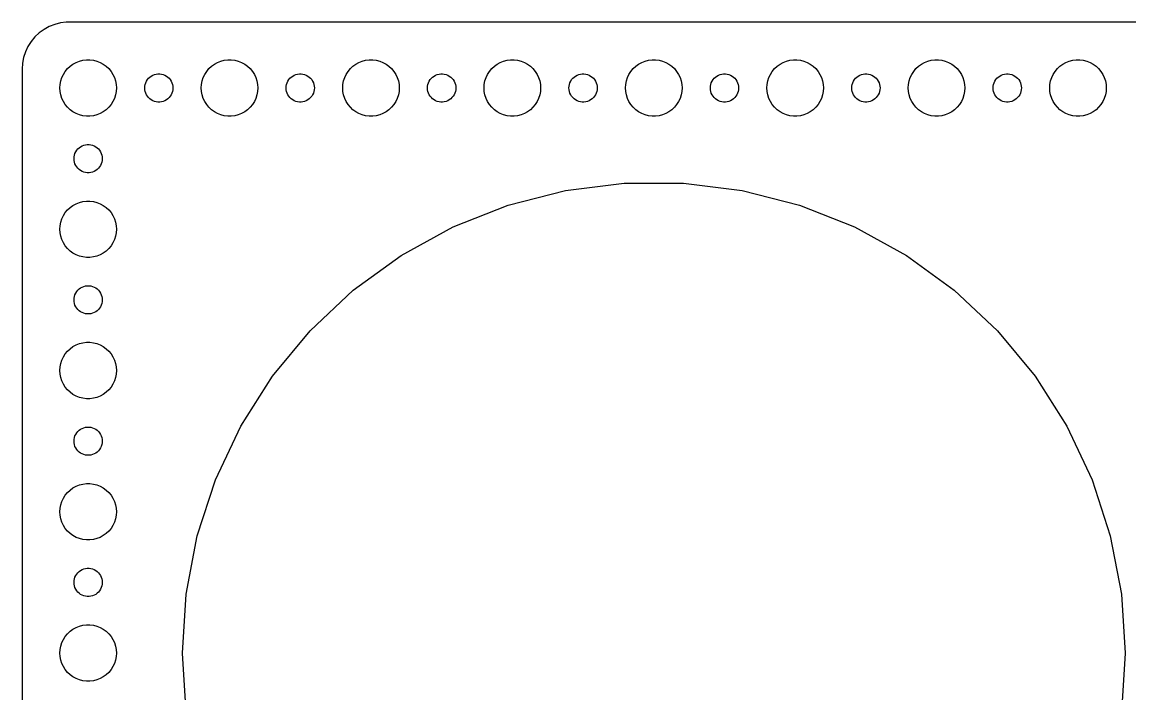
# Model space of a CAD drawing. Header units: metres. Extents: x -224 to 224, y -67 to 67.
# Drawn here: x -224.5 to -107, y -4.3 to 67 of the extents above; entities that cross this region are included whole.
import ezdxf

# ---------------------------------------------------------------- set-up
doc = ezdxf.new("R2010")
doc.units = ezdxf.units.M

msp = doc.modelspace()

# ---------------------------------------------------------------- linework, layer by layer
for p, q in [((-219.814, 66.9901), (-220.437, 66.9114)), ((219.814, 66.9901), (-219.814, 66.9901)), ((-222.687, 65.8526), (-223.145, 65.4227)), ((-222.179, 66.2216), (-222.687, 65.8526)), ((-221.629, 66.5241), (-222.179, 66.2216)), ((-221.045, 66.7553), (-221.629, 66.5241)), ((-220.437, 66.9114), (-221.045, 66.7553)), ((-223.545, 64.9389), (-223.882, 64.4088)), ((-223.145, 65.4227), (-223.545, 64.9389)), ((-224.149, 63.8406), (-224.343, 63.2434)), ((-223.882, 64.4088), (-224.149, 63.8406)), ((-224.461, 62.6267), (-224.5, 62)), ((-224.343, 63.2434), (-224.461, 62.6267)), ((-219.687, 62.0536), (-219.412, 62.3115)), ((-219.412, 62.3115), (-219.107, 62.533)), ((-219.107, 62.533), (-218.777, 62.7145)), ((-218.777, 62.7145), (-218.427, 62.8532)), ((-218.427, 62.8532), (-218.062, 62.9469)), ((-218.062, 62.9469), (-217.688, 62.9941)), ((-217.688, 62.9941), (-217.312, 62.9941)), ((-217.312, 62.9941), (-216.938, 62.9469)), ((-216.938, 62.9469), (-216.573, 62.8532)), ((-216.573, 62.8532), (-216.223, 62.7145)), ((-216.223, 62.7145), (-215.893, 62.533)), ((-215.893, 62.533), (-215.588, 62.3115)), ((-215.588, 62.3115), (-215.313, 62.0536)), ((-204.687, 62.0536), (-204.412, 62.3115)), ((-204.412, 62.3115), (-204.107, 62.533)), ((-204.107, 62.533), (-203.777, 62.7145)), ((-203.777, 62.7145), (-203.427, 62.8532)), ((-203.427, 62.8532), (-203.062, 62.9469)), ((-203.062, 62.9469), (-202.688, 62.9941)), ((-202.688, 62.9941), (-202.312, 62.9941)), ((-202.312, 62.9941), (-201.938, 62.9469)), ((-201.938, 62.9469), (-201.573, 62.8532)), ((-201.573, 62.8532), (-201.223, 62.7145)), ((-201.223, 62.7145), (-200.893, 62.533)), ((-200.893, 62.533), (-200.588, 62.3115)), ((-200.588, 62.3115), (-200.313, 62.0536)), ((-189.687, 62.0536), (-189.412, 62.3115)), ((-189.412, 62.3115), (-189.107, 62.533)), ((-189.107, 62.533), (-188.777, 62.7145)), ((-188.777, 62.7145), (-188.427, 62.8532)), ((-188.427, 62.8532), (-188.062, 62.9469)), ((-188.062, 62.9469), (-187.688, 62.9941)), ((-187.688, 62.9941), (-187.312, 62.9941)), ((-187.312, 62.9941), (-186.938, 62.9469)), ((-186.938, 62.9469), (-186.573, 62.8532)), ((-186.573, 62.8532), (-186.223, 62.7145)), ((-186.223, 62.7145), (-185.893, 62.533)), ((-185.893, 62.533), (-185.588, 62.3115)), ((-185.588, 62.3115), (-185.313, 62.0536)), ((-174.687, 62.0536), (-174.412, 62.3115)), ((-174.412, 62.3115), (-174.107, 62.533)), ((-174.107, 62.533), (-173.777, 62.7145)), ((-173.777, 62.7145), (-173.427, 62.8532)), ((-173.427, 62.8532), (-173.062, 62.9469)), ((-173.062, 62.9469), (-172.688, 62.9941)), ((-172.688, 62.9941), (-172.312, 62.9941)), ((-172.312, 62.9941), (-171.938, 62.9469)), ((-171.938, 62.9469), (-171.573, 62.8532)), ((-171.573, 62.8532), (-171.223, 62.7145)), ((-171.223, 62.7145), (-170.893, 62.533)), ((-170.893, 62.533), (-170.588, 62.3115)), ((-170.588, 62.3115), (-170.313, 62.0536)), ((-159.687, 62.0536), (-159.412, 62.3115)), ((-159.412, 62.3115), (-159.107, 62.533)), ((-159.107, 62.533), (-158.777, 62.7145)), ((-158.777, 62.7145), (-158.427, 62.8532)), ((-158.427, 62.8532), (-158.062, 62.9469)), ((-158.062, 62.9469), (-157.688, 62.9941)), ((-157.688, 62.9941), (-157.312, 62.9941)), ((-157.312, 62.9941), (-156.938, 62.9469)), ((-156.938, 62.9469), (-156.573, 62.8532)), ((-156.573, 62.8532), (-156.223, 62.7145)), ((-156.223, 62.7145), (-155.893, 62.533)), ((-155.893, 62.533), (-155.588, 62.3115)), ((-155.588, 62.3115), (-155.313, 62.0536)), ((-144.687, 62.0536), (-144.412, 62.3115)), ((-144.412, 62.3115), (-144.107, 62.533)), ((-144.107, 62.533), (-143.777, 62.7145)), ((-143.777, 62.7145), (-143.427, 62.8532)), ((-143.427, 62.8532), (-143.062, 62.9469)), ((-143.062, 62.9469), (-142.688, 62.9941)), ((-142.688, 62.9941), (-142.312, 62.9941)), ((-142.312, 62.9941), (-141.938, 62.9469)), ((-141.938, 62.9469), (-141.573, 62.8532)), ((-141.573, 62.8532), (-141.223, 62.7145)), ((-141.223, 62.7145), (-140.893, 62.533)), ((-140.893, 62.533), (-140.588, 62.3115)), ((-140.588, 62.3115), (-140.313, 62.0536)), ((-129.687, 62.0536), (-129.412, 62.3115)), ((-129.412, 62.3115), (-129.107, 62.533)), ((-129.107, 62.533), (-128.777, 62.7145)), ((-128.777, 62.7145), (-128.427, 62.8532)), ((-128.427, 62.8532), (-128.062, 62.9469)), ((-128.062, 62.9469), (-127.688, 62.9941)), ((-127.688, 62.9941), (-127.312, 62.9941)), ((-127.312, 62.9941), (-126.938, 62.9469)), ((-126.938, 62.9469), (-126.573, 62.8532)), ((-126.573, 62.8532), (-126.223, 62.7145)), ((-126.223, 62.7145), (-125.893, 62.533)), ((-125.893, 62.533), (-125.588, 62.3115)), ((-125.588, 62.3115), (-125.313, 62.0536)), ((-114.687, 62.0536), (-114.412, 62.3115)), ((-114.412, 62.3115), (-114.107, 62.533)), ((-114.107, 62.533), (-113.777, 62.7145)), ((-113.777, 62.7145), (-113.427, 62.8532)), ((-113.427, 62.8532), (-113.062, 62.9469)), ((-113.062, 62.9469), (-112.688, 62.9941)), ((-112.688, 62.9941), (-112.312, 62.9941)), ((-112.312, 62.9941), (-111.938, 62.9469)), ((-111.938, 62.9469), (-111.573, 62.8532)), ((-111.573, 62.8532), (-111.223, 62.7145)), ((-111.223, 62.7145), (-110.893, 62.533)), ((-110.893, 62.533), (-110.588, 62.3115)), ((-110.588, 62.3115), (-110.313, 62.0536)), ((-224.5, 62), (-224.5, -62)), ((-220.406, 60.7461), (-220.289, 61.1044)), ((-220.289, 61.1044), (-220.129, 61.4453)), ((-220.129, 61.4453), (-219.927, 61.7634)), ((-219.927, 61.7634), (-219.687, 62.0536)), ((-215.313, 62.0536), (-215.073, 61.7634)), ((-215.073, 61.7634), (-214.871, 61.4453)), ((-214.871, 61.4453), (-214.711, 61.1044)), ((-214.711, 61.1044), (-214.594, 60.7461)), ((-211.093, 61.0268), (-210.956, 61.1558)), ((-210.956, 61.1558), (-210.804, 61.2665)), ((-210.804, 61.2665), (-210.639, 61.3572)), ((-210.639, 61.3572), (-210.464, 61.4266)), ((-210.464, 61.4266), (-210.281, 61.4734)), ((-210.281, 61.4734), (-210.094, 61.497)), ((-210.094, 61.497), (-209.906, 61.497)), ((-209.906, 61.497), (-209.719, 61.4734)), ((-209.719, 61.4734), (-209.536, 61.4266)), ((-209.536, 61.4266), (-209.361, 61.3572)), ((-209.361, 61.3572), (-209.196, 61.2665)), ((-209.196, 61.2665), (-209.044, 61.1558)), ((-209.044, 61.1558), (-208.907, 61.0268)), ((-205.406, 60.7461), (-205.289, 61.1044)), ((-205.289, 61.1044), (-205.129, 61.4453)), ((-205.129, 61.4453), (-204.927, 61.7634)), ((-204.927, 61.7634), (-204.687, 62.0536)), ((-200.313, 62.0536), (-200.073, 61.7634)), ((-200.073, 61.7634), (-199.871, 61.4453)), ((-199.871, 61.4453), (-199.711, 61.1044)), ((-199.711, 61.1044), (-199.594, 60.7461)), ((-196.093, 61.0268), (-195.956, 61.1558)), ((-195.956, 61.1558), (-195.804, 61.2665)), ((-195.804, 61.2665), (-195.639, 61.3572)), ((-195.639, 61.3572), (-195.464, 61.4266)), ((-195.464, 61.4266), (-195.281, 61.4734)), ((-195.281, 61.4734), (-195.094, 61.497)), ((-195.094, 61.497), (-194.906, 61.497)), ((-194.906, 61.497), (-194.719, 61.4734)), ((-194.719, 61.4734), (-194.536, 61.4266)), ((-194.536, 61.4266), (-194.361, 61.3572)), ((-194.361, 61.3572), (-194.196, 61.2665)), ((-194.196, 61.2665), (-194.044, 61.1558)), ((-194.044, 61.1558), (-193.907, 61.0268)), ((-190.406, 60.7461), (-190.289, 61.1044)), ((-190.289, 61.1044), (-190.129, 61.4453)), ((-190.129, 61.4453), (-189.927, 61.7634)), ((-189.927, 61.7634), (-189.687, 62.0536)), ((-185.313, 62.0536), (-185.073, 61.7634)), ((-185.073, 61.7634), (-184.871, 61.4453)), ((-184.871, 61.4453), (-184.711, 61.1044)), ((-184.711, 61.1044), (-184.594, 60.7461)), ((-181.093, 61.0268), (-180.956, 61.1558)), ((-180.956, 61.1558), (-180.804, 61.2665)), ((-180.804, 61.2665), (-180.639, 61.3572)), ((-180.639, 61.3572), (-180.464, 61.4266)), ((-180.464, 61.4266), (-180.281, 61.4734)), ((-180.281, 61.4734), (-180.094, 61.497)), ((-180.094, 61.497), (-179.906, 61.497)), ((-179.906, 61.497), (-179.719, 61.4734)), ((-179.719, 61.4734), (-179.536, 61.4266)), ((-179.536, 61.4266), (-179.361, 61.3572)), ((-179.361, 61.3572), (-179.196, 61.2665)), ((-179.196, 61.2665), (-179.044, 61.1558)), ((-179.044, 61.1558), (-178.907, 61.0268)), ((-175.406, 60.7461), (-175.289, 61.1044)), ((-175.289, 61.1044), (-175.129, 61.4453)), ((-175.129, 61.4453), (-174.927, 61.7634)), ((-174.927, 61.7634), (-174.687, 62.0536)), ((-170.313, 62.0536), (-170.073, 61.7634)), ((-170.073, 61.7634), (-169.871, 61.4453)), ((-169.871, 61.4453), (-169.711, 61.1044)), ((-169.711, 61.1044), (-169.594, 60.7461)), ((-166.093, 61.0268), (-165.956, 61.1558)), ((-165.956, 61.1558), (-165.804, 61.2665)), ((-165.804, 61.2665), (-165.639, 61.3572)), ((-165.639, 61.3572), (-165.464, 61.4266)), ((-165.464, 61.4266), (-165.281, 61.4734)), ((-165.281, 61.4734), (-165.094, 61.497)), ((-165.094, 61.497), (-164.906, 61.497)), ((-164.906, 61.497), (-164.719, 61.4734)), ((-164.719, 61.4734), (-164.536, 61.4266)), ((-164.536, 61.4266), (-164.361, 61.3572)), ((-164.361, 61.3572), (-164.196, 61.2665)), ((-164.196, 61.2665), (-164.044, 61.1558)), ((-164.044, 61.1558), (-163.907, 61.0268)), ((-160.406, 60.7461), (-160.289, 61.1044)), ((-160.289, 61.1044), (-160.129, 61.4453)), ((-160.129, 61.4453), (-159.927, 61.7634)), ((-159.927, 61.7634), (-159.687, 62.0536)), ((-155.313, 62.0536), (-155.073, 61.7634)), ((-155.073, 61.7634), (-154.871, 61.4453)), ((-154.871, 61.4453), (-154.711, 61.1044)), ((-154.711, 61.1044), (-154.594, 60.7461)), ((-151.093, 61.0268), (-150.956, 61.1558)), ((-150.956, 61.1558), (-150.804, 61.2665)), ((-150.804, 61.2665), (-150.639, 61.3572)), ((-150.639, 61.3572), (-150.464, 61.4266)), ((-150.464, 61.4266), (-150.281, 61.4734)), ((-150.281, 61.4734), (-150.094, 61.497)), ((-150.094, 61.497), (-149.906, 61.497)), ((-149.906, 61.497), (-149.719, 61.4734)), ((-149.719, 61.4734), (-149.536, 61.4266)), ((-149.536, 61.4266), (-149.361, 61.3572)), ((-149.361, 61.3572), (-149.196, 61.2665)), ((-149.196, 61.2665), (-149.044, 61.1558)), ((-149.044, 61.1558), (-148.907, 61.0268)), ((-145.406, 60.7461), (-145.289, 61.1044)), ((-145.289, 61.1044), (-145.129, 61.4453)), ((-145.129, 61.4453), (-144.927, 61.7634)), ((-144.927, 61.7634), (-144.687, 62.0536)), ((-140.313, 62.0536), (-140.073, 61.7634)), ((-140.073, 61.7634), (-139.871, 61.4453)), ((-139.871, 61.4453), (-139.711, 61.1044)), ((-139.711, 61.1044), (-139.594, 60.7461)), ((-136.093, 61.0268), (-135.956, 61.1558)), ((-135.956, 61.1558), (-135.804, 61.2665)), ((-135.804, 61.2665), (-135.639, 61.3572)), ((-135.639, 61.3572), (-135.464, 61.4266)), ((-135.464, 61.4266), (-135.281, 61.4734)), ((-135.281, 61.4734), (-135.094, 61.497)), ((-135.094, 61.497), (-134.906, 61.497)), ((-134.906, 61.497), (-134.719, 61.4734)), ((-134.719, 61.4734), (-134.536, 61.4266)), ((-134.536, 61.4266), (-134.361, 61.3572)), ((-134.361, 61.3572), (-134.196, 61.2665)), ((-134.196, 61.2665), (-134.044, 61.1558)), ((-134.044, 61.1558), (-133.907, 61.0268)), ((-130.406, 60.7461), (-130.289, 61.1044)), ((-130.289, 61.1044), (-130.129, 61.4453)), ((-130.129, 61.4453), (-129.927, 61.7634)), ((-129.927, 61.7634), (-129.687, 62.0536)), ((-125.313, 62.0536), (-125.073, 61.7634)), ((-125.073, 61.7634), (-124.871, 61.4453)), ((-124.871, 61.4453), (-124.711, 61.1044)), ((-124.711, 61.1044), (-124.594, 60.7461)), ((-121.093, 61.0268), (-120.956, 61.1558)), ((-120.956, 61.1558), (-120.804, 61.2665)), ((-120.804, 61.2665), (-120.639, 61.3572)), ((-120.639, 61.3572), (-120.464, 61.4266)), ((-120.464, 61.4266), (-120.281, 61.4734)), ((-120.281, 61.4734), (-120.094, 61.497)), ((-120.094, 61.497), (-119.906, 61.497)), ((-119.906, 61.497), (-119.719, 61.4734)), ((-119.719, 61.4734), (-119.536, 61.4266)), ((-119.536, 61.4266), (-119.361, 61.3572)), ((-119.361, 61.3572), (-119.196, 61.2665)), ((-119.196, 61.2665), (-119.044, 61.1558)), ((-119.044, 61.1558), (-118.907, 61.0268)), ((-115.406, 60.7461), (-115.289, 61.1044)), ((-115.289, 61.1044), (-115.129, 61.4453)), ((-115.129, 61.4453), (-114.927, 61.7634)), ((-114.927, 61.7634), (-114.687, 62.0536)), ((-110.313, 62.0536), (-110.073, 61.7634)), ((-110.073, 61.7634), (-109.871, 61.4453)), ((-109.871, 61.4453), (-109.711, 61.1044)), ((-109.711, 61.1044), (-109.594, 60.7461)), ((-220.5, 60), (-220.476, 60.376)), ((-220.476, 59.624), (-220.5, 60)), ((-220.476, 60.376), (-220.406, 60.7461)), ((-214.594, 60.7461), (-214.524, 60.376)), ((-214.524, 60.376), (-214.5, 60)), ((-214.5, 60), (-214.524, 59.624)), ((-211.5, 60), (-211.488, 60.188)), ((-211.488, 59.812), (-211.5, 60)), ((-211.488, 60.188), (-211.453, 60.373)), ((-211.453, 60.373), (-211.395, 60.5522)), ((-211.395, 60.5522), (-211.314, 60.7226)), ((-211.314, 60.7226), (-211.214, 60.8817)), ((-211.214, 60.8817), (-211.093, 61.0268)), ((-208.907, 61.0268), (-208.786, 60.8817)), ((-208.786, 60.8817), (-208.686, 60.7226)), ((-208.686, 60.7226), (-208.605, 60.5522)), ((-208.605, 60.5522), (-208.547, 60.373)), ((-208.547, 60.373), (-208.512, 60.188)), ((-208.512, 60.188), (-208.5, 60)), ((-208.5, 60), (-208.512, 59.812)), ((-205.5, 60), (-205.476, 60.376)), ((-205.476, 59.624), (-205.5, 60)), ((-205.476, 60.376), (-205.406, 60.7461)), ((-199.594, 60.7461), (-199.524, 60.376)), ((-199.524, 60.376), (-199.5, 60)), ((-199.5, 60), (-199.524, 59.624)), ((-196.5, 60), (-196.488, 60.188)), ((-196.488, 59.812), (-196.5, 60)), ((-196.488, 60.188), (-196.453, 60.373)), ((-196.453, 60.373), (-196.395, 60.5522)), ((-196.395, 60.5522), (-196.314, 60.7226)), ((-196.314, 60.7226), (-196.214, 60.8817)), ((-196.214, 60.8817), (-196.093, 61.0268)), ((-193.907, 61.0268), (-193.786, 60.8817)), ((-193.786, 60.8817), (-193.686, 60.7226)), ((-193.686, 60.7226), (-193.605, 60.5522)), ((-193.605, 60.5522), (-193.547, 60.373)), ((-193.547, 60.373), (-193.512, 60.188)), ((-193.512, 60.188), (-193.5, 60)), ((-193.5, 60), (-193.512, 59.812)), ((-190.5, 60), (-190.476, 60.376)), ((-190.476, 59.624), (-190.5, 60)), ((-190.476, 60.376), (-190.406, 60.7461)), ((-184.594, 60.7461), (-184.524, 60.376)), ((-184.524, 60.376), (-184.5, 60)), ((-184.5, 60), (-184.524, 59.624)), ((-181.5, 60), (-181.488, 60.188)), ((-181.488, 59.812), (-181.5, 60)), ((-181.488, 60.188), (-181.453, 60.373)), ((-181.453, 60.373), (-181.395, 60.5522)), ((-181.395, 60.5522), (-181.314, 60.7226)), ((-181.314, 60.7226), (-181.214, 60.8817)), ((-181.214, 60.8817), (-181.093, 61.0268)), ((-178.907, 61.0268), (-178.786, 60.8817)), ((-178.786, 60.8817), (-178.686, 60.7226)), ((-178.686, 60.7226), (-178.605, 60.5522)), ((-178.605, 60.5522), (-178.547, 60.373)), ((-178.547, 60.373), (-178.512, 60.188)), ((-178.512, 60.188), (-178.5, 60)), ((-178.5, 60), (-178.512, 59.812)), ((-175.5, 60), (-175.476, 60.376)), ((-175.476, 59.624), (-175.5, 60)), ((-175.476, 60.376), (-175.406, 60.7461)), ((-169.594, 60.7461), (-169.524, 60.376)), ((-169.524, 60.376), (-169.5, 60)), ((-169.5, 60), (-169.524, 59.624)), ((-166.5, 60), (-166.488, 60.188)), ((-166.488, 59.812), (-166.5, 60)), ((-166.488, 60.188), (-166.453, 60.373)), ((-166.453, 60.373), (-166.395, 60.5522)), ((-166.395, 60.5522), (-166.314, 60.7226)), ((-166.314, 60.7226), (-166.214, 60.8817)), ((-166.214, 60.8817), (-166.093, 61.0268)), ((-163.907, 61.0268), (-163.786, 60.8817)), ((-163.786, 60.8817), (-163.686, 60.7226)), ((-163.686, 60.7226), (-163.605, 60.5522)), ((-163.605, 60.5522), (-163.547, 60.373)), ((-163.547, 60.373), (-163.512, 60.188)), ((-163.512, 60.188), (-163.5, 60)), ((-163.5, 60), (-163.512, 59.812)), ((-160.5, 60), (-160.476, 60.376)), ((-160.476, 59.624), (-160.5, 60)), ((-160.476, 60.376), (-160.406, 60.7461)), ((-154.594, 60.7461), (-154.524, 60.376)), ((-154.524, 60.376), (-154.5, 60)), ((-154.5, 60), (-154.524, 59.624)), ((-151.5, 60), (-151.488, 60.188)), ((-151.488, 59.812), (-151.5, 60)), ((-151.488, 60.188), (-151.453, 60.373)), ((-151.453, 60.373), (-151.395, 60.5522)), ((-151.395, 60.5522), (-151.314, 60.7226)), ((-151.314, 60.7226), (-151.214, 60.8817)), ((-151.214, 60.8817), (-151.093, 61.0268)), ((-148.907, 61.0268), (-148.786, 60.8817)), ((-148.786, 60.8817), (-148.686, 60.7226)), ((-148.686, 60.7226), (-148.605, 60.5522)), ((-148.605, 60.5522), (-148.547, 60.373)), ((-148.547, 60.373), (-148.512, 60.188)), ((-148.512, 60.188), (-148.5, 60)), ((-148.5, 60), (-148.512, 59.812)), ((-145.5, 60), (-145.476, 60.376)), ((-145.476, 59.624), (-145.5, 60)), ((-145.476, 60.376), (-145.406, 60.7461)), ((-139.594, 60.7461), (-139.524, 60.376)), ((-139.524, 60.376), (-139.5, 60)), ((-139.5, 60), (-139.524, 59.624)), ((-136.5, 60), (-136.488, 60.188)), ((-136.488, 59.812), (-136.5, 60)), ((-136.488, 60.188), (-136.453, 60.373)), ((-136.453, 60.373), (-136.395, 60.5522)), ((-136.395, 60.5522), (-136.314, 60.7226)), ((-136.314, 60.7226), (-136.214, 60.8817)), ((-136.214, 60.8817), (-136.093, 61.0268)), ((-133.907, 61.0268), (-133.786, 60.8817)), ((-133.786, 60.8817), (-133.686, 60.7226)), ((-133.686, 60.7226), (-133.605, 60.5522)), ((-133.605, 60.5522), (-133.547, 60.373)), ((-133.547, 60.373), (-133.512, 60.188)), ((-133.512, 60.188), (-133.5, 60)), ((-133.5, 60), (-133.512, 59.812)), ((-130.5, 60), (-130.476, 60.376)), ((-130.476, 59.624), (-130.5, 60)), ((-130.476, 60.376), (-130.406, 60.7461)), ((-124.594, 60.7461), (-124.524, 60.376)), ((-124.524, 60.376), (-124.5, 60)), ((-124.5, 60), (-124.524, 59.624)), ((-121.5, 60), (-121.488, 60.188)), ((-121.488, 59.812), (-121.5, 60)), ((-121.488, 60.188), (-121.453, 60.373)), ((-121.453, 60.373), (-121.395, 60.5522)), ((-121.395, 60.5522), (-121.314, 60.7226)), ((-121.314, 60.7226), (-121.214, 60.8817)), ((-121.214, 60.8817), (-121.093, 61.0268)), ((-118.907, 61.0268), (-118.786, 60.8817)), ((-118.786, 60.8817), (-118.686, 60.7226)), ((-118.686, 60.7226), (-118.605, 60.5522)), ((-118.605, 60.5522), (-118.547, 60.373)), ((-118.547, 60.373), (-118.512, 60.188)), ((-118.512, 60.188), (-118.5, 60)), ((-118.5, 60), (-118.512, 59.812)), ((-115.5, 60), (-115.476, 60.376)), ((-115.476, 59.624), (-115.5, 60)), ((-115.476, 60.376), (-115.406, 60.7461)), ((-109.594, 60.7461), (-109.524, 60.376)), ((-109.524, 60.376), (-109.5, 60)), ((-109.5, 60), (-109.524, 59.624)), ((-220.406, 59.2539), (-220.476, 59.624)), ((-220.289, 58.8956), (-220.406, 59.2539)), ((-220.129, 58.5547), (-220.289, 58.8956)), ((-214.711, 58.8956), (-214.871, 58.5547)), ((-214.594, 59.2539), (-214.711, 58.8956)), ((-214.524, 59.624), (-214.594, 59.2539)), ((-211.453, 59.627), (-211.488, 59.812)), ((-211.395, 59.4478), (-211.453, 59.627)), ((-211.314, 59.2774), (-211.395, 59.4478)), ((-211.214, 59.1183), (-211.314, 59.2774)), ((-211.093, 58.9732), (-211.214, 59.1183)), ((-210.956, 58.8442), (-211.093, 58.9732)), ((-210.804, 58.7335), (-210.956, 58.8442)), ((-209.044, 58.8442), (-209.196, 58.7335)), ((-208.907, 58.9732), (-209.044, 58.8442)), ((-208.786, 59.1183), (-208.907, 58.9732)), ((-208.686, 59.2774), (-208.786, 59.1183)), ((-208.605, 59.4478), (-208.686, 59.2774)), ((-208.547, 59.627), (-208.605, 59.4478)), ((-208.512, 59.812), (-208.547, 59.627)), ((-205.406, 59.2539), (-205.476, 59.624)), ((-205.289, 58.8956), (-205.406, 59.2539)), ((-205.129, 58.5547), (-205.289, 58.8956)), ((-199.711, 58.8956), (-199.871, 58.5547)), ((-199.594, 59.2539), (-199.711, 58.8956)), ((-199.524, 59.624), (-199.594, 59.2539)), ((-196.453, 59.627), (-196.488, 59.812)), ((-196.395, 59.4478), (-196.453, 59.627)), ((-196.314, 59.2774), (-196.395, 59.4478)), ((-196.214, 59.1183), (-196.314, 59.2774)), ((-196.093, 58.9732), (-196.214, 59.1183)), ((-195.956, 58.8442), (-196.093, 58.9732)), ((-195.804, 58.7335), (-195.956, 58.8442)), ((-194.044, 58.8442), (-194.196, 58.7335)), ((-193.907, 58.9732), (-194.044, 58.8442)), ((-193.786, 59.1183), (-193.907, 58.9732)), ((-193.686, 59.2774), (-193.786, 59.1183)), ((-193.605, 59.4478), (-193.686, 59.2774)), ((-193.547, 59.627), (-193.605, 59.4478)), ((-193.512, 59.812), (-193.547, 59.627)), ((-190.406, 59.2539), (-190.476, 59.624)), ((-190.289, 58.8956), (-190.406, 59.2539)), ((-190.129, 58.5547), (-190.289, 58.8956)), ((-184.711, 58.8956), (-184.871, 58.5547)), ((-184.594, 59.2539), (-184.711, 58.8956)), ((-184.524, 59.624), (-184.594, 59.2539)), ((-181.453, 59.627), (-181.488, 59.812)), ((-181.395, 59.4478), (-181.453, 59.627)), ((-181.314, 59.2774), (-181.395, 59.4478)), ((-181.214, 59.1183), (-181.314, 59.2774)), ((-181.093, 58.9732), (-181.214, 59.1183)), ((-180.956, 58.8442), (-181.093, 58.9732)), ((-180.804, 58.7335), (-180.956, 58.8442)), ((-179.044, 58.8442), (-179.196, 58.7335)), ((-178.907, 58.9732), (-179.044, 58.8442)), ((-178.786, 59.1183), (-178.907, 58.9732)), ((-178.686, 59.2774), (-178.786, 59.1183)), ((-178.605, 59.4478), (-178.686, 59.2774)), ((-178.547, 59.627), (-178.605, 59.4478)), ((-178.512, 59.812), (-178.547, 59.627)), ((-175.406, 59.2539), (-175.476, 59.624)), ((-175.289, 58.8956), (-175.406, 59.2539)), ((-175.129, 58.5547), (-175.289, 58.8956)), ((-169.711, 58.8956), (-169.871, 58.5547)), ((-169.594, 59.2539), (-169.711, 58.8956)), ((-169.524, 59.624), (-169.594, 59.2539)), ((-166.453, 59.627), (-166.488, 59.812)), ((-166.395, 59.4478), (-166.453, 59.627)), ((-166.314, 59.2774), (-166.395, 59.4478)), ((-166.214, 59.1183), (-166.314, 59.2774)), ((-166.093, 58.9732), (-166.214, 59.1183)), ((-165.956, 58.8442), (-166.093, 58.9732)), ((-165.804, 58.7335), (-165.956, 58.8442)), ((-164.044, 58.8442), (-164.196, 58.7335)), ((-163.907, 58.9732), (-164.044, 58.8442)), ((-163.786, 59.1183), (-163.907, 58.9732)), ((-163.686, 59.2774), (-163.786, 59.1183)), ((-163.605, 59.4478), (-163.686, 59.2774)), ((-163.547, 59.627), (-163.605, 59.4478)), ((-163.512, 59.812), (-163.547, 59.627)), ((-160.406, 59.2539), (-160.476, 59.624)), ((-160.289, 58.8956), (-160.406, 59.2539)), ((-160.129, 58.5547), (-160.289, 58.8956)), ((-154.711, 58.8956), (-154.871, 58.5547)), ((-154.594, 59.2539), (-154.711, 58.8956)), ((-154.524, 59.624), (-154.594, 59.2539)), ((-151.453, 59.627), (-151.488, 59.812)), ((-151.395, 59.4478), (-151.453, 59.627)), ((-151.314, 59.2774), (-151.395, 59.4478)), ((-151.214, 59.1183), (-151.314, 59.2774)), ((-151.093, 58.9732), (-151.214, 59.1183)), ((-150.956, 58.8442), (-151.093, 58.9732)), ((-150.804, 58.7335), (-150.956, 58.8442)), ((-149.044, 58.8442), (-149.196, 58.7335)), ((-148.907, 58.9732), (-149.044, 58.8442)), ((-148.786, 59.1183), (-148.907, 58.9732)), ((-148.686, 59.2774), (-148.786, 59.1183)), ((-148.605, 59.4478), (-148.686, 59.2774)), ((-148.547, 59.627), (-148.605, 59.4478)), ((-148.512, 59.812), (-148.547, 59.627)), ((-145.406, 59.2539), (-145.476, 59.624)), ((-145.289, 58.8956), (-145.406, 59.2539)), ((-145.129, 58.5547), (-145.289, 58.8956)), ((-139.711, 58.8956), (-139.871, 58.5547)), ((-139.594, 59.2539), (-139.711, 58.8956)), ((-139.524, 59.624), (-139.594, 59.2539)), ((-136.453, 59.627), (-136.488, 59.812)), ((-136.395, 59.4478), (-136.453, 59.627)), ((-136.314, 59.2774), (-136.395, 59.4478)), ((-136.214, 59.1183), (-136.314, 59.2774)), ((-136.093, 58.9732), (-136.214, 59.1183)), ((-135.956, 58.8442), (-136.093, 58.9732)), ((-135.804, 58.7335), (-135.956, 58.8442)), ((-134.044, 58.8442), (-134.196, 58.7335)), ((-133.907, 58.9732), (-134.044, 58.8442)), ((-133.786, 59.1183), (-133.907, 58.9732)), ((-133.686, 59.2774), (-133.786, 59.1183)), ((-133.605, 59.4478), (-133.686, 59.2774)), ((-133.547, 59.627), (-133.605, 59.4478)), ((-133.512, 59.812), (-133.547, 59.627)), ((-130.406, 59.2539), (-130.476, 59.624)), ((-130.289, 58.8956), (-130.406, 59.2539)), ((-130.129, 58.5547), (-130.289, 58.8956)), ((-124.711, 58.8956), (-124.871, 58.5547)), ((-124.594, 59.2539), (-124.711, 58.8956)), ((-124.524, 59.624), (-124.594, 59.2539)), ((-121.453, 59.627), (-121.488, 59.812)), ((-121.395, 59.4478), (-121.453, 59.627)), ((-121.314, 59.2774), (-121.395, 59.4478)), ((-121.214, 59.1183), (-121.314, 59.2774)), ((-121.093, 58.9732), (-121.214, 59.1183)), ((-120.956, 58.8442), (-121.093, 58.9732)), ((-120.804, 58.7335), (-120.956, 58.8442)), ((-119.044, 58.8442), (-119.196, 58.7335)), ((-118.907, 58.9732), (-119.044, 58.8442)), ((-118.786, 59.1183), (-118.907, 58.9732)), ((-118.686, 59.2774), (-118.786, 59.1183)), ((-118.605, 59.4478), (-118.686, 59.2774)), ((-118.547, 59.627), (-118.605, 59.4478)), ((-118.512, 59.812), (-118.547, 59.627)), ((-115.406, 59.2539), (-115.476, 59.624)), ((-115.289, 58.8956), (-115.406, 59.2539)), ((-115.129, 58.5547), (-115.289, 58.8956)), ((-109.711, 58.8956), (-109.871, 58.5547)), ((-109.594, 59.2539), (-109.711, 58.8956)), ((-109.524, 59.624), (-109.594, 59.2539)), ((-219.927, 58.2366), (-220.129, 58.5547)), ((-219.687, 57.9464), (-219.927, 58.2366)), ((-219.412, 57.6885), (-219.687, 57.9464)), ((-219.107, 57.467), (-219.412, 57.6885)), ((-215.588, 57.6885), (-215.893, 57.467)), ((-215.313, 57.9464), (-215.588, 57.6885)), ((-215.073, 58.2366), (-215.313, 57.9464)), ((-214.871, 58.5547), (-215.073, 58.2366)), ((-210.639, 58.6428), (-210.804, 58.7335)), ((-210.464, 58.5734), (-210.639, 58.6428)), ((-210.281, 58.5266), (-210.464, 58.5734)), ((-210.094, 58.503), (-210.281, 58.5266)), ((-209.906, 58.503), (-210.094, 58.503)), ((-209.719, 58.5266), (-209.906, 58.503)), ((-209.536, 58.5734), (-209.719, 58.5266)), ((-209.361, 58.6428), (-209.536, 58.5734)), ((-209.196, 58.7335), (-209.361, 58.6428)), ((-204.927, 58.2366), (-205.129, 58.5547)), ((-204.687, 57.9464), (-204.927, 58.2366)), ((-204.412, 57.6885), (-204.687, 57.9464)), ((-204.107, 57.467), (-204.412, 57.6885)), ((-200.588, 57.6885), (-200.893, 57.467)), ((-200.313, 57.9464), (-200.588, 57.6885)), ((-200.073, 58.2366), (-200.313, 57.9464)), ((-199.871, 58.5547), (-200.073, 58.2366)), ((-195.639, 58.6428), (-195.804, 58.7335)), ((-195.464, 58.5734), (-195.639, 58.6428)), ((-195.281, 58.5266), (-195.464, 58.5734)), ((-195.094, 58.503), (-195.281, 58.5266)), ((-194.906, 58.503), (-195.094, 58.503)), ((-194.719, 58.5266), (-194.906, 58.503)), ((-194.536, 58.5734), (-194.719, 58.5266)), ((-194.361, 58.6428), (-194.536, 58.5734)), ((-194.196, 58.7335), (-194.361, 58.6428)), ((-189.927, 58.2366), (-190.129, 58.5547)), ((-189.687, 57.9464), (-189.927, 58.2366)), ((-189.412, 57.6885), (-189.687, 57.9464)), ((-189.107, 57.467), (-189.412, 57.6885)), ((-185.588, 57.6885), (-185.893, 57.467)), ((-185.313, 57.9464), (-185.588, 57.6885)), ((-185.073, 58.2366), (-185.313, 57.9464)), ((-184.871, 58.5547), (-185.073, 58.2366)), ((-180.639, 58.6428), (-180.804, 58.7335)), ((-180.464, 58.5734), (-180.639, 58.6428)), ((-180.281, 58.5266), (-180.464, 58.5734)), ((-180.094, 58.503), (-180.281, 58.5266)), ((-179.906, 58.503), (-180.094, 58.503)), ((-179.719, 58.5266), (-179.906, 58.503)), ((-179.536, 58.5734), (-179.719, 58.5266)), ((-179.361, 58.6428), (-179.536, 58.5734)), ((-179.196, 58.7335), (-179.361, 58.6428)), ((-174.927, 58.2366), (-175.129, 58.5547)), ((-174.687, 57.9464), (-174.927, 58.2366)), ((-174.412, 57.6885), (-174.687, 57.9464)), ((-174.107, 57.467), (-174.412, 57.6885)), ((-170.588, 57.6885), (-170.893, 57.467)), ((-170.313, 57.9464), (-170.588, 57.6885)), ((-170.073, 58.2366), (-170.313, 57.9464)), ((-169.871, 58.5547), (-170.073, 58.2366)), ((-165.639, 58.6428), (-165.804, 58.7335)), ((-165.464, 58.5734), (-165.639, 58.6428)), ((-165.281, 58.5266), (-165.464, 58.5734)), ((-165.094, 58.503), (-165.281, 58.5266)), ((-164.906, 58.503), (-165.094, 58.503)), ((-164.719, 58.5266), (-164.906, 58.503)), ((-164.536, 58.5734), (-164.719, 58.5266)), ((-164.361, 58.6428), (-164.536, 58.5734)), ((-164.196, 58.7335), (-164.361, 58.6428)), ((-159.927, 58.2366), (-160.129, 58.5547)), ((-159.687, 57.9464), (-159.927, 58.2366)), ((-159.412, 57.6885), (-159.687, 57.9464)), ((-159.107, 57.467), (-159.412, 57.6885)), ((-155.588, 57.6885), (-155.893, 57.467)), ((-155.313, 57.9464), (-155.588, 57.6885)), ((-155.073, 58.2366), (-155.313, 57.9464)), ((-154.871, 58.5547), (-155.073, 58.2366)), ((-150.639, 58.6428), (-150.804, 58.7335)), ((-150.464, 58.5734), (-150.639, 58.6428)), ((-150.281, 58.5266), (-150.464, 58.5734)), ((-150.094, 58.503), (-150.281, 58.5266)), ((-149.906, 58.503), (-150.094, 58.503)), ((-149.719, 58.5266), (-149.906, 58.503)), ((-149.536, 58.5734), (-149.719, 58.5266)), ((-149.361, 58.6428), (-149.536, 58.5734)), ((-149.196, 58.7335), (-149.361, 58.6428)), ((-144.927, 58.2366), (-145.129, 58.5547)), ((-144.687, 57.9464), (-144.927, 58.2366)), ((-144.412, 57.6885), (-144.687, 57.9464)), ((-144.107, 57.467), (-144.412, 57.6885)), ((-140.588, 57.6885), (-140.893, 57.467)), ((-140.313, 57.9464), (-140.588, 57.6885)), ((-140.073, 58.2366), (-140.313, 57.9464)), ((-139.871, 58.5547), (-140.073, 58.2366)), ((-135.639, 58.6428), (-135.804, 58.7335)), ((-135.464, 58.5734), (-135.639, 58.6428)), ((-135.281, 58.5266), (-135.464, 58.5734)), ((-135.094, 58.503), (-135.281, 58.5266)), ((-134.906, 58.503), (-135.094, 58.503)), ((-134.719, 58.5266), (-134.906, 58.503)), ((-134.536, 58.5734), (-134.719, 58.5266)), ((-134.361, 58.6428), (-134.536, 58.5734)), ((-134.196, 58.7335), (-134.361, 58.6428)), ((-129.927, 58.2366), (-130.129, 58.5547)), ((-129.687, 57.9464), (-129.927, 58.2366)), ((-129.412, 57.6885), (-129.687, 57.9464)), ((-129.107, 57.467), (-129.412, 57.6885)), ((-125.588, 57.6885), (-125.893, 57.467)), ((-125.313, 57.9464), (-125.588, 57.6885)), ((-125.073, 58.2366), (-125.313, 57.9464)), ((-124.871, 58.5547), (-125.073, 58.2366)), ((-120.639, 58.6428), (-120.804, 58.7335)), ((-120.464, 58.5734), (-120.639, 58.6428)), ((-120.281, 58.5266), (-120.464, 58.5734)), ((-120.094, 58.503), (-120.281, 58.5266)), ((-119.906, 58.503), (-120.094, 58.503)), ((-119.719, 58.5266), (-119.906, 58.503)), ((-119.536, 58.5734), (-119.719, 58.5266)), ((-119.361, 58.6428), (-119.536, 58.5734)), ((-119.196, 58.7335), (-119.361, 58.6428)), ((-114.927, 58.2366), (-115.129, 58.5547)), ((-114.687, 57.9464), (-114.927, 58.2366)), ((-114.412, 57.6885), (-114.687, 57.9464)), ((-114.107, 57.467), (-114.412, 57.6885)), ((-110.588, 57.6885), (-110.893, 57.467)), ((-110.313, 57.9464), (-110.588, 57.6885)), ((-110.073, 58.2366), (-110.313, 57.9464)), ((-109.871, 58.5547), (-110.073, 58.2366)), ((-218.777, 57.2855), (-219.107, 57.467)), ((-218.427, 57.1468), (-218.777, 57.2855)), ((-218.062, 57.0531), (-218.427, 57.1468)), ((-217.688, 57.0059), (-218.062, 57.0531)), ((-217.312, 57.0059), (-217.688, 57.0059)), ((-216.938, 57.0531), (-217.312, 57.0059)), ((-216.573, 57.1468), (-216.938, 57.0531)), ((-216.223, 57.2855), (-216.573, 57.1468)), ((-215.893, 57.467), (-216.223, 57.2855)), ((-203.777, 57.2855), (-204.107, 57.467)), ((-203.427, 57.1468), (-203.777, 57.2855)), ((-203.062, 57.0531), (-203.427, 57.1468)), ((-202.688, 57.0059), (-203.062, 57.0531)), ((-202.312, 57.0059), (-202.688, 57.0059)), ((-201.938, 57.0531), (-202.312, 57.0059)), ((-201.573, 57.1468), (-201.938, 57.0531)), ((-201.223, 57.2855), (-201.573, 57.1468)), ((-200.893, 57.467), (-201.223, 57.2855)), ((-188.777, 57.2855), (-189.107, 57.467)), ((-188.427, 57.1468), (-188.777, 57.2855)), ((-188.062, 57.0531), (-188.427, 57.1468)), ((-187.688, 57.0059), (-188.062, 57.0531)), ((-187.312, 57.0059), (-187.688, 57.0059)), ((-186.938, 57.0531), (-187.312, 57.0059)), ((-186.573, 57.1468), (-186.938, 57.0531)), ((-186.223, 57.2855), (-186.573, 57.1468)), ((-185.893, 57.467), (-186.223, 57.2855)), ((-173.777, 57.2855), (-174.107, 57.467)), ((-173.427, 57.1468), (-173.777, 57.2855)), ((-173.062, 57.0531), (-173.427, 57.1468)), ((-172.688, 57.0059), (-173.062, 57.0531)), ((-172.312, 57.0059), (-172.688, 57.0059)), ((-171.938, 57.0531), (-172.312, 57.0059)), ((-171.573, 57.1468), (-171.938, 57.0531)), ((-171.223, 57.2855), (-171.573, 57.1468)), ((-170.893, 57.467), (-171.223, 57.2855)), ((-158.777, 57.2855), (-159.107, 57.467)), ((-158.427, 57.1468), (-158.777, 57.2855)), ((-158.062, 57.0531), (-158.427, 57.1468)), ((-157.688, 57.0059), (-158.062, 57.0531)), ((-157.312, 57.0059), (-157.688, 57.0059)), ((-156.938, 57.0531), (-157.312, 57.0059)), ((-156.573, 57.1468), (-156.938, 57.0531)), ((-156.223, 57.2855), (-156.573, 57.1468)), ((-155.893, 57.467), (-156.223, 57.2855)), ((-143.777, 57.2855), (-144.107, 57.467)), ((-143.427, 57.1468), (-143.777, 57.2855)), ((-143.062, 57.0531), (-143.427, 57.1468)), ((-142.688, 57.0059), (-143.062, 57.0531)), ((-142.312, 57.0059), (-142.688, 57.0059)), ((-141.938, 57.0531), (-142.312, 57.0059)), ((-141.573, 57.1468), (-141.938, 57.0531)), ((-141.223, 57.2855), (-141.573, 57.1468)), ((-140.893, 57.467), (-141.223, 57.2855)), ((-128.777, 57.2855), (-129.107, 57.467)), ((-128.427, 57.1468), (-128.777, 57.2855)), ((-128.062, 57.0531), (-128.427, 57.1468)), ((-127.688, 57.0059), (-128.062, 57.0531)), ((-127.312, 57.0059), (-127.688, 57.0059)), ((-126.938, 57.0531), (-127.312, 57.0059)), ((-126.573, 57.1468), (-126.938, 57.0531)), ((-126.223, 57.2855), (-126.573, 57.1468)), ((-125.893, 57.467), (-126.223, 57.2855)), ((-113.777, 57.2855), (-114.107, 57.467)), ((-113.427, 57.1468), (-113.777, 57.2855)), ((-113.062, 57.0531), (-113.427, 57.1468)), ((-112.688, 57.0059), (-113.062, 57.0531)), ((-112.312, 57.0059), (-112.688, 57.0059)), ((-111.938, 57.0531), (-112.312, 57.0059)), ((-111.573, 57.1468), (-111.938, 57.0531)), ((-111.223, 57.2855), (-111.573, 57.1468)), ((-110.893, 57.467), (-111.223, 57.2855)), ((-218.953, 52.873), (-218.895, 53.0522)), ((-218.895, 53.0522), (-218.814, 53.2226)), ((-218.814, 53.2226), (-218.714, 53.3817)), ((-218.714, 53.3817), (-218.593, 53.5268)), ((-218.593, 53.5268), (-218.456, 53.6558)), ((-218.456, 53.6558), (-218.304, 53.7665)), ((-218.304, 53.7665), (-218.139, 53.8572)), ((-218.139, 53.8572), (-217.964, 53.9266)), ((-217.964, 53.9266), (-217.781, 53.9734)), ((-217.781, 53.9734), (-217.594, 53.997)), ((-217.594, 53.997), (-217.406, 53.997)), ((-217.406, 53.997), (-217.219, 53.9734)), ((-217.219, 53.9734), (-217.036, 53.9266)), ((-217.036, 53.9266), (-216.861, 53.8572)), ((-216.861, 53.8572), (-216.696, 53.7665)), ((-216.696, 53.7665), (-216.544, 53.6558)), ((-216.544, 53.6558), (-216.407, 53.5268)), ((-216.407, 53.5268), (-216.286, 53.3817)), ((-216.286, 53.3817), (-216.186, 53.2226)), ((-216.186, 53.2226), (-216.105, 53.0522)), ((-216.105, 53.0522), (-216.047, 52.873)), ((-219, 52.5), (-218.988, 52.688)), ((-218.988, 52.312), (-219, 52.5)), ((-218.988, 52.688), (-218.953, 52.873)), ((-218.953, 52.127), (-218.988, 52.312)), ((-218.895, 51.9478), (-218.953, 52.127)), ((-218.814, 51.7774), (-218.895, 51.9478)), ((-218.714, 51.6183), (-218.814, 51.7774)), ((-216.186, 51.7774), (-216.286, 51.6183)), ((-216.105, 51.9478), (-216.186, 51.7774)), ((-216.047, 52.127), (-216.105, 51.9478)), ((-216.047, 52.873), (-216.012, 52.688)), ((-216.012, 52.312), (-216.047, 52.127)), ((-216.012, 52.688), (-216, 52.5)), ((-216, 52.5), (-216.012, 52.312)), ((-218.593, 51.4732), (-218.714, 51.6183)), ((-218.456, 51.3442), (-218.593, 51.4732)), ((-218.304, 51.2335), (-218.456, 51.3442)), ((-218.139, 51.1428), (-218.304, 51.2335)), ((-217.964, 51.0734), (-218.139, 51.1428)), ((-217.781, 51.0266), (-217.964, 51.0734)), ((-217.594, 51.003), (-217.781, 51.0266)), ((-217.406, 51.003), (-217.594, 51.003)), ((-217.219, 51.0266), (-217.406, 51.003)), ((-217.036, 51.0734), (-217.219, 51.0266)), ((-216.861, 51.1428), (-217.036, 51.0734)), ((-216.696, 51.2335), (-216.861, 51.1428)), ((-216.544, 51.3442), (-216.696, 51.2335)), ((-216.407, 51.4732), (-216.544, 51.3442)), ((-216.286, 51.6183), (-216.407, 51.4732)), ((-166.869, 49.1143), (-160.64, 49.9013)), ((-160.64, 49.9013), (-154.36, 49.9013)), ((-154.36, 49.9013), (-148.131, 49.1143)), ((-172.951, 47.5528), (-166.869, 49.1143)), ((-148.131, 49.1143), (-142.049, 47.5528)), ((-219.927, 46.7634), (-219.687, 47.0536)), ((-219.687, 47.0536), (-219.412, 47.3115)), ((-219.412, 47.3115), (-219.107, 47.533)), ((-219.107, 47.533), (-218.777, 47.7145)), ((-218.777, 47.7145), (-218.427, 47.8532)), ((-218.427, 47.8532), (-218.062, 47.9469)), ((-218.062, 47.9469), (-217.688, 47.9941)), ((-217.688, 47.9941), (-217.312, 47.9941)), ((-217.312, 47.9941), (-216.938, 47.9469)), ((-216.938, 47.9469), (-216.573, 47.8532)), ((-216.573, 47.8532), (-216.223, 47.7145)), ((-216.223, 47.7145), (-215.893, 47.533)), ((-215.893, 47.533), (-215.588, 47.3115)), ((-215.588, 47.3115), (-215.313, 47.0536)), ((-215.313, 47.0536), (-215.073, 46.7634)), ((-178.789, 45.2413), (-172.951, 47.5528)), ((-142.049, 47.5528), (-136.211, 45.2413)), ((-220.406, 45.7461), (-220.289, 46.1044)), ((-220.289, 46.1044), (-220.129, 46.4453)), ((-220.129, 46.4453), (-219.927, 46.7634)), ((-215.073, 46.7634), (-214.871, 46.4453)), ((-214.871, 46.4453), (-214.711, 46.1044)), ((-214.711, 46.1044), (-214.594, 45.7461)), ((-220.5, 45), (-220.476, 45.376)), ((-220.476, 44.624), (-220.5, 45)), ((-220.476, 45.376), (-220.406, 45.7461)), ((-214.594, 45.7461), (-214.524, 45.376)), ((-214.524, 45.376), (-214.5, 45)), ((-214.5, 45), (-214.524, 44.624)), ((-184.291, 42.2164), (-178.789, 45.2413)), ((-136.211, 45.2413), (-130.709, 42.2164)), ((-220.406, 44.2539), (-220.476, 44.624)), ((-220.289, 43.8956), (-220.406, 44.2539)), ((-220.129, 43.5547), (-220.289, 43.8956)), ((-219.927, 43.2366), (-220.129, 43.5547)), ((-214.871, 43.5547), (-215.073, 43.2366)), ((-214.711, 43.8956), (-214.871, 43.5547)), ((-214.594, 44.2539), (-214.711, 43.8956)), ((-214.524, 44.624), (-214.594, 44.2539)), ((-219.687, 42.9464), (-219.927, 43.2366)), ((-219.412, 42.6885), (-219.687, 42.9464)), ((-219.107, 42.467), (-219.412, 42.6885)), ((-218.777, 42.2855), (-219.107, 42.467)), ((-215.893, 42.467), (-216.223, 42.2855)), ((-215.588, 42.6885), (-215.893, 42.467)), ((-215.313, 42.9464), (-215.588, 42.6885)), ((-215.073, 43.2366), (-215.313, 42.9464)), ((-218.427, 42.1468), (-218.777, 42.2855)), ((-218.062, 42.0531), (-218.427, 42.1468)), ((-217.688, 42.0059), (-218.062, 42.0531)), ((-217.312, 42.0059), (-217.688, 42.0059)), ((-216.938, 42.0531), (-217.312, 42.0059)), ((-216.573, 42.1468), (-216.938, 42.0531)), ((-216.223, 42.2855), (-216.573, 42.1468)), ((-189.371, 38.5257), (-184.291, 42.2164)), ((-130.709, 42.2164), (-125.629, 38.5257)), ((-218.304, 38.7665), (-218.139, 38.8572)), ((-218.139, 38.8572), (-217.964, 38.9266)), ((-217.964, 38.9266), (-217.781, 38.9734)), ((-217.781, 38.9734), (-217.594, 38.997)), ((-217.594, 38.997), (-217.406, 38.997)), ((-217.406, 38.997), (-217.219, 38.9734)), ((-217.219, 38.9734), (-217.036, 38.9266)), ((-217.036, 38.9266), (-216.861, 38.8572)), ((-216.861, 38.8572), (-216.696, 38.7665)), ((-219, 37.5), (-218.988, 37.688)), ((-218.988, 37.688), (-218.953, 37.873)), ((-218.953, 37.873), (-218.895, 38.0522)), ((-218.895, 38.0522), (-218.814, 38.2226)), ((-218.814, 38.2226), (-218.714, 38.3817)), ((-218.714, 38.3817), (-218.593, 38.5268)), ((-218.593, 38.5268), (-218.456, 38.6558)), ((-218.456, 38.6558), (-218.304, 38.7665)), ((-216.696, 38.7665), (-216.544, 38.6558)), ((-216.544, 38.6558), (-216.407, 38.5268)), ((-216.407, 38.5268), (-216.286, 38.3817)), ((-216.286, 38.3817), (-216.186, 38.2226)), ((-216.186, 38.2226), (-216.105, 38.0522)), ((-216.105, 38.0522), (-216.047, 37.873)), ((-216.047, 37.873), (-216.012, 37.688)), ((-216.012, 37.688), (-216, 37.5)), ((-193.948, 34.2274), (-189.371, 38.5257)), ((-125.629, 38.5257), (-121.052, 34.2274)), ((-218.988, 37.312), (-219, 37.5)), ((-218.953, 37.127), (-218.988, 37.312)), ((-218.895, 36.9478), (-218.953, 37.127)), ((-218.814, 36.7774), (-218.895, 36.9478)), ((-218.714, 36.6183), (-218.814, 36.7774)), ((-218.593, 36.4732), (-218.714, 36.6183)), ((-218.456, 36.3442), (-218.593, 36.4732)), ((-216.407, 36.4732), (-216.544, 36.3442)), ((-216.286, 36.6183), (-216.407, 36.4732)), ((-216.186, 36.7774), (-216.286, 36.6183)), ((-216.105, 36.9478), (-216.186, 36.7774)), ((-216.047, 37.127), (-216.105, 36.9478)), ((-216.012, 37.312), (-216.047, 37.127)), ((-216, 37.5), (-216.012, 37.312)), ((-218.304, 36.2335), (-218.456, 36.3442)), ((-218.139, 36.1428), (-218.304, 36.2335)), ((-217.964, 36.0734), (-218.139, 36.1428)), ((-217.781, 36.0266), (-217.964, 36.0734)), ((-217.594, 36.003), (-217.781, 36.0266)), ((-217.406, 36.003), (-217.594, 36.003)), ((-217.219, 36.0266), (-217.406, 36.003)), ((-217.036, 36.0734), (-217.219, 36.0266)), ((-216.861, 36.1428), (-217.036, 36.0734)), ((-216.696, 36.2335), (-216.861, 36.1428)), ((-216.544, 36.3442), (-216.696, 36.2335)), ((-197.951, 29.3893), (-193.948, 34.2274)), ((-121.052, 34.2274), (-117.049, 29.3893)), ((-218.427, 32.8532), (-218.062, 32.9469)), ((-218.062, 32.9469), (-217.688, 32.9941)), ((-217.688, 32.9941), (-217.312, 32.9941)), ((-217.312, 32.9941), (-216.938, 32.9469)), ((-216.938, 32.9469), (-216.573, 32.8532)), ((-220.129, 31.4453), (-219.927, 31.7634)), ((-219.927, 31.7634), (-219.687, 32.0536)), ((-219.687, 32.0536), (-219.412, 32.3115)), ((-219.412, 32.3115), (-219.107, 32.533)), ((-219.107, 32.533), (-218.777, 32.7145)), ((-218.777, 32.7145), (-218.427, 32.8532)), ((-216.573, 32.8532), (-216.223, 32.7145)), ((-216.223, 32.7145), (-215.893, 32.533)), ((-215.893, 32.533), (-215.588, 32.3115)), ((-215.588, 32.3115), (-215.313, 32.0536)), ((-215.313, 32.0536), (-215.073, 31.7634)), ((-215.073, 31.7634), (-214.871, 31.4453)), ((-220.476, 30.376), (-220.406, 30.7461)), ((-220.406, 30.7461), (-220.289, 31.1044)), ((-220.289, 31.1044), (-220.129, 31.4453)), ((-214.871, 31.4453), (-214.711, 31.1044)), ((-214.711, 31.1044), (-214.594, 30.7461)), ((-214.594, 30.7461), (-214.524, 30.376)), ((-220.5, 30), (-220.476, 30.376)), ((-220.476, 29.624), (-220.5, 30)), ((-220.406, 29.2539), (-220.476, 29.624)), ((-214.524, 29.624), (-214.594, 29.2539)), ((-214.524, 30.376), (-214.5, 30)), ((-214.5, 30), (-214.524, 29.624)), ((-201.315, 24.0877), (-197.951, 29.3893)), ((-117.049, 29.3893), (-113.685, 24.0877)), ((-220.289, 28.8956), (-220.406, 29.2539)), ((-220.129, 28.5547), (-220.289, 28.8956)), ((-219.927, 28.2366), (-220.129, 28.5547)), ((-219.687, 27.9464), (-219.927, 28.2366)), ((-215.073, 28.2366), (-215.313, 27.9464)), ((-214.871, 28.5547), (-215.073, 28.2366)), ((-214.711, 28.8956), (-214.871, 28.5547)), ((-214.594, 29.2539), (-214.711, 28.8956)), ((-219.412, 27.6884), (-219.687, 27.9464)), ((-219.107, 27.467), (-219.412, 27.6884)), ((-218.777, 27.2855), (-219.107, 27.467)), ((-218.427, 27.1468), (-218.777, 27.2855)), ((-218.062, 27.0531), (-218.427, 27.1468)), ((-217.688, 27.0059), (-218.062, 27.0531)), ((-216.938, 27.0531), (-217.312, 27.0059)), ((-216.573, 27.1468), (-216.938, 27.0531)), ((-216.223, 27.2855), (-216.573, 27.1468)), ((-215.893, 27.467), (-216.223, 27.2855)), ((-215.588, 27.6884), (-215.893, 27.467)), ((-215.313, 27.9464), (-215.588, 27.6884)), ((-217.312, 27.0059), (-217.688, 27.0059)), ((-218.714, 23.3817), (-218.593, 23.5268)), ((-218.593, 23.5268), (-218.456, 23.6558)), ((-218.456, 23.6558), (-218.304, 23.7665)), ((-218.304, 23.7665), (-218.139, 23.8572)), ((-218.139, 23.8572), (-217.964, 23.9266)), ((-217.964, 23.9266), (-217.781, 23.9734)), ((-217.781, 23.9734), (-217.594, 23.997)), ((-217.594, 23.997), (-217.406, 23.997)), ((-217.406, 23.997), (-217.219, 23.9734)), ((-217.219, 23.9734), (-217.036, 23.9266)), ((-217.036, 23.9266), (-216.861, 23.8572)), ((-216.861, 23.8572), (-216.696, 23.7665)), ((-216.696, 23.7665), (-216.544, 23.6558)), ((-216.544, 23.6558), (-216.407, 23.5268)), ((-216.407, 23.5268), (-216.286, 23.3817)), ((-203.989, 18.4062), (-201.315, 24.0877)), ((-113.685, 24.0877), (-111.011, 18.4062)), ((-219, 22.5), (-218.988, 22.688)), ((-218.988, 22.312), (-219, 22.5)), ((-218.988, 22.688), (-218.953, 22.873)), ((-218.953, 22.873), (-218.895, 23.0522)), ((-218.895, 23.0522), (-218.814, 23.2226)), ((-218.814, 23.2226), (-218.714, 23.3817)), ((-216.286, 23.3817), (-216.186, 23.2226)), ((-216.186, 23.2226), (-216.105, 23.0522)), ((-216.105, 23.0522), (-216.047, 22.873)), ((-216.047, 22.873), (-216.012, 22.688)), ((-216.012, 22.688), (-216, 22.5)), ((-216, 22.5), (-216.012, 22.312)), ((-218.953, 22.127), (-218.988, 22.312)), ((-218.895, 21.9478), (-218.953, 22.127)), ((-218.814, 21.7774), (-218.895, 21.9478)), ((-218.714, 21.6183), (-218.814, 21.7774)), ((-218.593, 21.4732), (-218.714, 21.6183)), ((-218.456, 21.3442), (-218.593, 21.4732)), ((-218.304, 21.2335), (-218.456, 21.3442)), ((-218.139, 21.1427), (-218.304, 21.2335)), ((-216.696, 21.2335), (-216.861, 21.1427)), ((-216.544, 21.3442), (-216.696, 21.2335)), ((-216.407, 21.4732), (-216.544, 21.3442)), ((-216.286, 21.6183), (-216.407, 21.4732)), ((-216.186, 21.7774), (-216.286, 21.6183)), ((-216.105, 21.9478), (-216.186, 21.7774)), ((-216.047, 22.127), (-216.105, 21.9478)), ((-216.012, 22.312), (-216.047, 22.127)), ((-217.964, 21.0734), (-218.139, 21.1427)), ((-217.781, 21.0266), (-217.964, 21.0734)), ((-217.594, 21.003), (-217.781, 21.0266)), ((-217.406, 21.003), (-217.594, 21.003)), ((-217.219, 21.0266), (-217.406, 21.003)), ((-217.036, 21.0734), (-217.219, 21.0266)), ((-216.861, 21.1427), (-217.036, 21.0734)), ((-219.107, 17.533), (-218.777, 17.7145)), ((-218.777, 17.7145), (-218.427, 17.8532)), ((-218.427, 17.8532), (-218.062, 17.9469)), ((-218.062, 17.9469), (-217.688, 17.9941)), ((-217.688, 17.9941), (-217.312, 17.9941)), ((-217.312, 17.9941), (-216.938, 17.9469)), ((-216.938, 17.9469), (-216.573, 17.8532)), ((-216.573, 17.8532), (-216.223, 17.7145)), ((-216.223, 17.7145), (-215.893, 17.533)), ((-205.929, 12.4345), (-203.989, 18.4062)), ((-111.011, 18.4062), (-109.071, 12.4345)), ((-220.129, 16.4453), (-219.927, 16.7634)), ((-219.927, 16.7634), (-219.687, 17.0536)), ((-219.687, 17.0536), (-219.412, 17.3115)), ((-219.412, 17.3115), (-219.107, 17.533)), ((-215.893, 17.533), (-215.588, 17.3115)), ((-215.588, 17.3115), (-215.313, 17.0536)), ((-215.313, 17.0536), (-215.073, 16.7634)), ((-215.073, 16.7634), (-214.871, 16.4453)), ((-220.5, 15), (-220.476, 15.376)), ((-220.476, 15.376), (-220.406, 15.7461)), ((-220.406, 15.7461), (-220.289, 16.1044)), ((-220.289, 16.1044), (-220.129, 16.4453)), ((-214.871, 16.4453), (-214.711, 16.1044)), ((-214.711, 16.1044), (-214.594, 15.7461)), ((-214.594, 15.7461), (-214.524, 15.376)), ((-214.524, 15.376), (-214.5, 15)), ((-220.476, 14.624), (-220.5, 15)), ((-220.406, 14.2539), (-220.476, 14.624)), ((-220.289, 13.8956), (-220.406, 14.2539)), ((-214.594, 14.2539), (-214.711, 13.8956)), ((-214.524, 14.624), (-214.594, 14.2539)), ((-214.5, 15), (-214.524, 14.624)), ((-220.129, 13.5547), (-220.289, 13.8956)), ((-219.927, 13.2366), (-220.129, 13.5547)), ((-219.687, 12.9464), (-219.927, 13.2366)), ((-219.412, 12.6884), (-219.687, 12.9464)), ((-215.313, 12.9464), (-215.588, 12.6884)), ((-215.073, 13.2366), (-215.313, 12.9464)), ((-214.871, 13.5547), (-215.073, 13.2366)), ((-214.711, 13.8956), (-214.871, 13.5547)), ((-219.107, 12.467), (-219.412, 12.6884)), ((-218.777, 12.2855), (-219.107, 12.467)), ((-218.427, 12.1468), (-218.777, 12.2855)), ((-218.062, 12.0531), (-218.427, 12.1468)), ((-217.688, 12.0059), (-218.062, 12.0531)), ((-217.312, 12.0059), (-217.688, 12.0059)), ((-216.938, 12.0531), (-217.312, 12.0059)), ((-216.573, 12.1468), (-216.938, 12.0531)), ((-216.223, 12.2855), (-216.573, 12.1468)), ((-215.893, 12.467), (-216.223, 12.2855)), ((-215.588, 12.6884), (-215.893, 12.467)), ((-207.106, 6.26665), (-205.929, 12.4345)), ((-109.071, 12.4345), (-107.894, 6.26665)), ((-218.814, 8.22263), (-218.714, 8.38167)), ((-218.714, 8.38167), (-218.593, 8.52681)), ((-218.593, 8.52681), (-218.456, 8.65576)), ((-218.456, 8.65576), (-218.304, 8.76648)), ((-218.304, 8.76648), (-218.139, 8.85724)), ((-218.139, 8.85724), (-217.964, 8.92657)), ((-217.964, 8.92657), (-217.781, 8.97342)), ((-217.781, 8.97342), (-217.594, 8.99704)), ((-217.594, 8.99704), (-217.406, 8.99704)), ((-217.406, 8.99704), (-217.219, 8.97342)), ((-217.219, 8.97342), (-217.036, 8.92657)), ((-217.036, 8.92657), (-216.861, 8.85724)), ((-216.861, 8.85724), (-216.696, 8.76648)), ((-216.696, 8.76648), (-216.544, 8.65576)), ((-216.544, 8.65576), (-216.407, 8.52681)), ((-216.407, 8.52681), (-216.286, 8.38167)), ((-216.286, 8.38167), (-216.186, 8.22263)), ((-219, 7.5), (-218.988, 7.68799)), ((-218.988, 7.312), (-219, 7.5)), ((-218.988, 7.68799), (-218.953, 7.87303)), ((-218.953, 7.12695), (-218.988, 7.312)), ((-218.953, 7.87303), (-218.895, 8.05219)), ((-218.895, 6.9478), (-218.953, 7.12695)), ((-218.895, 8.05219), (-218.814, 8.22263)), ((-216.186, 8.22263), (-216.105, 8.05219)), ((-216.105, 8.05219), (-216.047, 7.87303)), ((-216.047, 7.12695), (-216.105, 6.9478)), ((-216.047, 7.87303), (-216.012, 7.68799)), ((-216.012, 7.312), (-216.047, 7.12695)), ((-216.012, 7.68799), (-216, 7.5)), ((-216, 7.5), (-216.012, 7.312)), ((-218.814, 6.77736), (-218.895, 6.9478)), ((-218.714, 6.61832), (-218.814, 6.77736)), ((-218.593, 6.47318), (-218.714, 6.61832)), ((-218.456, 6.34422), (-218.593, 6.47318)), ((-218.304, 6.23351), (-218.456, 6.34422)), ((-218.139, 6.14275), (-218.304, 6.23351)), ((-217.964, 6.07341), (-218.139, 6.14275)), ((-217.781, 6.02657), (-217.964, 6.07341)), ((-217.594, 6.00294), (-217.781, 6.02657)), ((-217.406, 6.00294), (-217.594, 6.00294)), ((-217.219, 6.02657), (-217.406, 6.00294)), ((-217.036, 6.07341), (-217.219, 6.02657)), ((-216.861, 6.14275), (-217.036, 6.07341)), ((-216.696, 6.23351), (-216.861, 6.14275)), ((-216.544, 6.34422), (-216.696, 6.23351)), ((-216.407, 6.47318), (-216.544, 6.34422)), ((-216.286, 6.61832), (-216.407, 6.47318)), ((-216.186, 6.77736), (-216.286, 6.61832)), ((-216.105, 6.9478), (-216.186, 6.77736)), ((-207.5, 0), (-207.106, 6.26665)), ((-107.894, 6.26665), (-107.5, 0)), ((-219.412, 2.31154), (-219.107, 2.53297)), ((-219.107, 2.53297), (-218.777, 2.71448)), ((-218.777, 2.71448), (-218.427, 2.85316)), ((-218.427, 2.85316), (-218.062, 2.94685)), ((-218.062, 2.94685), (-217.688, 2.99408)), ((-217.688, 2.99408), (-217.312, 2.99408)), ((-217.312, 2.99408), (-216.938, 2.94685)), ((-216.938, 2.94685), (-216.573, 2.85316)), ((-216.573, 2.85316), (-216.223, 2.71448)), ((-216.223, 2.71448), (-215.893, 2.53297)), ((-215.893, 2.53297), (-215.588, 2.31154)), ((-220.289, 1.10437), (-220.129, 1.44525)), ((-220.129, 1.44525), (-219.927, 1.76335)), ((-219.927, 1.76335), (-219.687, 2.05363)), ((-219.687, 2.05363), (-219.412, 2.31154)), ((-215.588, 2.31154), (-215.313, 2.05363)), ((-215.313, 2.05363), (-215.073, 1.76335)), ((-215.073, 1.76335), (-214.871, 1.44525)), ((-214.871, 1.44525), (-214.711, 1.10437)), ((-220.5, 0), (-220.476, 0.37599)), ((-220.476, -0.37599), (-220.5, 0)), ((-220.476, 0.37599), (-220.406, 0.74606)), ((-220.406, 0.74606), (-220.289, 1.10437)), ((-214.711, 1.10437), (-214.594, 0.74606)), ((-214.594, 0.74606), (-214.524, 0.37599)), ((-214.524, 0.37599), (-214.5, 0)), ((-214.5, 0), (-214.524, -0.37599)), ((-207.106, -6.26665), (-207.5, 0)), ((-107.5, 0), (-107.894, -6.26665)), ((-220.406, -0.74606), (-220.476, -0.37599)), ((-220.289, -1.10437), (-220.406, -0.74606)), ((-220.129, -1.44525), (-220.289, -1.10437)), ((-214.711, -1.10437), (-214.871, -1.44525)), ((-214.594, -0.74606), (-214.711, -1.10437)), ((-214.524, -0.37599), (-214.594, -0.74606)), ((-219.927, -1.76335), (-220.129, -1.44525)), ((-219.687, -2.05363), (-219.927, -1.76335)), ((-219.412, -2.31154), (-219.687, -2.05363)), ((-219.107, -2.53297), (-219.412, -2.31154)), ((-215.588, -2.31154), (-215.893, -2.53297)), ((-215.313, -2.05363), (-215.588, -2.31154)), ((-215.073, -1.76335), (-215.313, -2.05363)), ((-214.871, -1.44525), (-215.073, -1.76335)), ((-218.777, -2.71448), (-219.107, -2.53297)), ((-218.427, -2.85316), (-218.777, -2.71448)), ((-218.062, -2.94685), (-218.427, -2.85316)), ((-217.688, -2.99408), (-218.062, -2.94685)), ((-217.312, -2.99408), (-217.688, -2.99408)), ((-216.938, -2.94685), (-217.312, -2.99408)), ((-216.573, -2.85316), (-216.938, -2.94685)), ((-216.223, -2.71448), (-216.573, -2.85316)), ((-215.893, -2.53297), (-216.223, -2.71448))]:
    msp.add_line(p, q)

doc.saveas('drawing.dxf')
